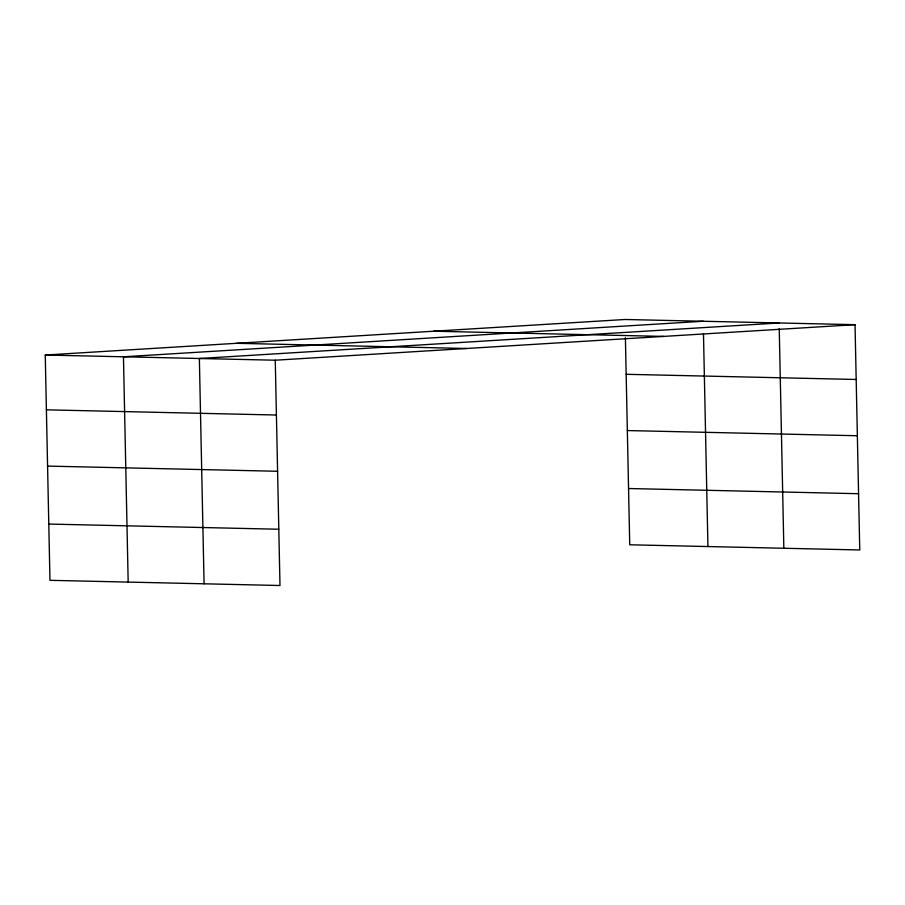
<?xml version="1.0" encoding="UTF-8"?>
<svg xmlns="http://www.w3.org/2000/svg" width="905" height="905" viewBox="0 0 905 905"><rect width="100%" height="100%" fill="white"/><g stroke="black" fill="none" stroke-linecap="round" stroke-linejoin="round"><path stroke-width="1.36" d="M45.25 355.031L275.267 360.213L279.984 585.512L49.967 580.32L45.25 355.031L625.016 319.488L855.033 324.68L859.75 549.969L629.733 544.787L625.4 337.757M703.219 321.252L123.453 356.796L128.171 582.085M779.126 322.972L199.36 358.504L204.078 583.793M275.267 360.213L855.033 324.68M433.687 331.219L663.704 336.411M236.567 343.3L466.584 348.493M626.158 374.297L856.175 379.478M46.393 409.829L276.41 415.022M627.346 430.554L857.352 435.746M47.58 466.098L277.597 471.279M628.556 488.519L858.574 493.711M48.791 524.063L278.808 529.244M779.239 328.583L783.843 548.26M703.479 333.9L707.936 546.552"/></g></svg>
